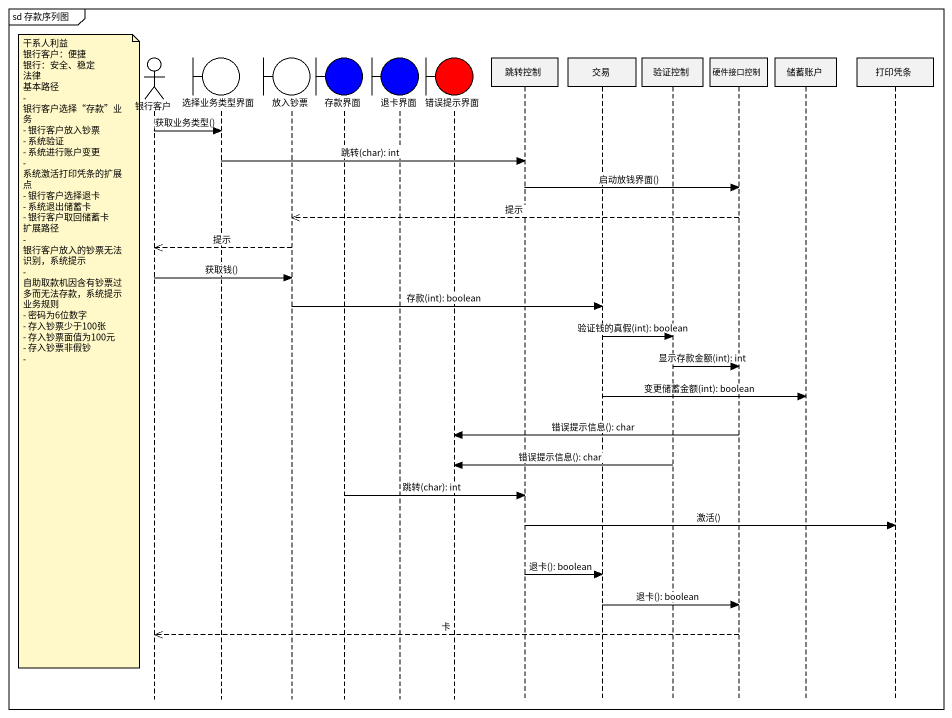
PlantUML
@startuml
mainframe sd 存款序列图
hide footbox
actor 银行客户
boundary 选择业务类型界面
boundary 放入钞票
boundary 存款界面 #0000FF
boundary 退卡界面 #0000FF
boundary 错误提示界面 #FF0000
participant 跳转控制
participant 交易
participant 验证控制
participant 硬件接口控制
participant 储蓄账户
participant 打印凭条

银行客户 -> 选择业务类型界面 : 获取业务类型()
选择业务类型界面 -> 跳转控制 : 跳转(char): int
跳转控制 -> 硬件接口控制 : 启动放钱界面()
硬件接口控制 -->> 放入钞票 : 提示
放入钞票 -->> 银行客户 : 提示
银行客户 -> 放入钞票 : 获取钱()
放入钞票 -> 交易 : 存款(int): boolean
交易 -> 验证控制 : 验证钱的真假(int): boolean
note left of 银行客户
  干系人利益
  银行客户：便捷
  银行：安全、稳定
  法律
  基本路径
  - 银行客户选择“存款”业务
  - 银行客户放入钞票
  - 系统验证
  - 系统进行账户变更
  - 系统激活打印凭条的扩展点
  - 银行客户选择退卡
  - 系统退出储蓄卡
  - 银行客户取回储蓄卡
  扩展路径
  - 银行客户放入的钞票无法识别，系统提示
  - 自助取款机因含有钞票过多而无法存款，系统提示
  业务规则
  - 密码为6位数字
  - 存入钞票少于100张
  - 存入钞票面值为100元
  - 存入钞票非假钞
  -
end note
验证控制 -> 硬件接口控制 : 显示存款金额(int): int
交易 -> 储蓄账户 : 变更储蓄金额(int): boolean
硬件接口控制 -> 错误提示界面 : 错误提示信息(): char
验证控制 -> 错误提示界面 : 错误提示信息(): char
存款界面 -> 跳转控制 : 跳转(char): int
跳转控制 -> 打印凭条 : 激活()
跳转控制 -> 交易 : 退卡(): boolean
交易 -> 硬件接口控制 : 退卡(): boolean
硬件接口控制 -->> 银行客户 : 卡
@enduml
